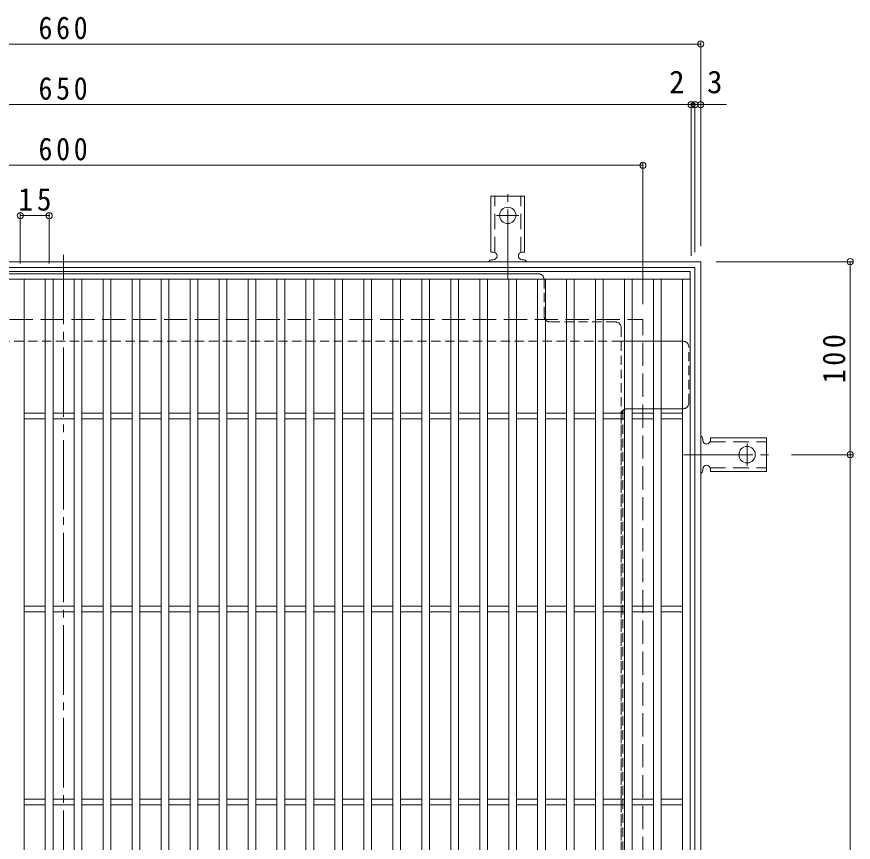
# Model space of a CAD drawing. Units: millimetres at full size, sheet at 1:4. Extents: x -953 to 1047, y -779 to 782.
# Drawn here: x -521.6 to -88.3, y 353.8 to 781.6 of the extents above; entities that cross this region are included whole.
import ezdxf
from ezdxf.enums import TextEntityAlignment as Align

# ---------------------------------------------------------------- set-up
doc = ezdxf.new("R2010")
doc.units = ezdxf.units.MM
doc.header["$LTSCALE"] = 4
doc.header["$PDMODE"] = 32
doc.header["$PDSIZE"] = 3.2
for name, pattern in [('CHAIN2', [12, 9, -1, 1, -1]), ('DASHED1', [1.8, 1.2, -0.6]), ('DASHED2', [3, 2, -1]), ('DASHED3', [4, 3, -1])]:
    doc.linetypes.add(name, pattern=pattern)
for name, color, linetype, lineweight in [('A-1_躯体', 3, 'Continuous', 9), ('A-2_仕上', 3, 'Continuous', 9), ('A-4_その他', 7, 'Continuous', 9), ('A-7_ハッチ', 2, 'Continuous', 9), ('A-A_ﾊｯﾁ-ﾜｸ', 3, 'Continuous', 9)]:
    doc.layers.add(name, color=color, linetype=linetype, lineweight=lineweight)
doc.styles.add('ＭＳ ゴシック', font='')
doc.styles.get('ＭＳ ゴシック').set_extended_font_data('MS Gothic')

msp = doc.modelspace()

# ---------------------------------------------------------------- linework, layer by layer
at = {"layer": 'A-1_躯体', "color": 2}
for p, q in [((-827.292, 654.615), (-167.292, 654.615)), ((-167.292, 654.615), (-167.292, -5.385)), ((-824.292, 651.615), (-170.292, 651.615)), ((-170.292, 651.615), (-170.292, -2.385))]:
    msp.add_line(p, q, dxfattribs=at)
at = {"layer": 'A-1_躯体', "color": 2, "linetype": 'DASHED3'}
for p in [(-797.292, 624.615), (-197.292, 24.615)]:
    msp.add_line(p, (-197.292, 624.615), dxfattribs=at)
at = {"layer": 'A-2_仕上'}
for p, q in [((-821.792, 645.615), (-172.791, 645.615)), ((-517.792, 3.615), (-517.792, 645.615)), ((-506.792, 3.615), (-506.792, 645.615)), ((-502.792, 3.615), (-502.792, 645.615)), ((-491.792, 3.615), (-491.792, 645.615)), ((-487.792, 3.615), (-487.792, 645.615)), ((-476.792, 3.615), (-476.792, 645.615)), ((-472.793, 3.615), (-472.793, 645.615)), ((-461.792, 3.615), (-461.792, 645.615)), ((-457.792, 3.615), (-457.792, 645.615)), ((-446.792, 3.615), (-446.792, 645.615)), ((-442.792, 3.615), (-442.792, 645.615)), ((-431.792, 3.615), (-431.792, 645.615)), ((-427.792, 3.615), (-427.792, 645.615)), ((-416.792, 3.615), (-416.792, 645.615)), ((-412.792, 3.615), (-412.792, 645.615)), ((-401.792, 3.615), (-401.792, 645.615)), ((-397.792, 3.615), (-397.792, 645.615)), ((-386.792, 3.615), (-386.792, 645.615)), ((-382.793, 3.615), (-382.793, 645.615)), ((-371.793, 3.615), (-371.793, 645.615)), ((-367.792, 3.615), (-367.792, 645.615)), ((-356.792, 3.615), (-356.792, 645.615)), ((-352.792, 3.615), (-352.792, 645.615)), ((-341.792, 7.115), (-341.792, 645.615)), ((-337.793, 11.115), (-337.793, 645.615)), ((-326.792, 22.115), (-326.792, 645.615)), ((-322.793, 26.115), (-322.793, 645.615)), ((-311.792, 37.115), (-311.792, 645.615)), ((-307.793, 41.114), (-307.793, 645.615)), ((-296.792, 52.115), (-296.792, 645.615)), ((-292.793, 56.114), (-292.793, 645.615)), ((-281.793, 67.115), (-281.793, 645.615)), ((-277.793, 71.114), (-277.793, 645.615)), ((-266.793, 82.115), (-266.793, 645.615)), ((-262.794, 645.615), (-262.794, 86.114)), ((-251.793, 645.615), (-251.793, 97.114)), ((-247.794, 645.615), (-247.794, 101.114)), ((-236.793, 645.615), (-236.793, 112.114)), ((-232.794, 645.615), (-232.794, 116.113)), ((-221.793, 645.615), (-221.793, 127.114)), ((-217.794, 645.615), (-217.794, 131.113)), ((-206.794, 142.114), (-206.794, 645.615)), ((-202.794, 146.113), (-202.794, 645.615)), ((-191.794, 157.114), (-191.794, 645.615)), ((-187.794, 161.113), (-187.794, 645.615)), ((-176.792, 172.116), (-176.792, 645.615)), ((-517.792, 576.115), (-506.792, 576.115)), ((-517.792, 573.115), (-506.792, 573.115)), ((-502.792, 576.115), (-491.792, 576.115)), ((-502.792, 573.115), (-491.792, 573.115)), ((-487.792, 576.115), (-476.792, 576.115)), ((-487.792, 573.115), (-476.792, 573.115)), ((-472.792, 576.115), (-461.792, 576.115)), ((-472.792, 573.115), (-461.792, 573.115)), ((-457.792, 576.115), (-446.792, 576.115)), ((-457.792, 573.115), (-446.792, 573.115)), ((-442.792, 576.115), (-431.792, 576.115)), ((-442.792, 573.115), (-431.792, 573.115)), ((-427.792, 576.115), (-416.792, 576.115)), ((-427.792, 573.115), (-416.792, 573.115)), ((-412.792, 576.115), (-401.792, 576.115)), ((-412.792, 573.115), (-401.792, 573.115)), ((-397.792, 576.115), (-386.792, 576.115)), ((-397.792, 573.115), (-386.792, 573.115)), ((-382.793, 576.115), (-371.793, 576.115)), ((-382.793, 573.115), (-371.793, 573.115)), ((-367.792, 576.115), (-356.792, 576.115)), ((-367.792, 573.115), (-356.792, 573.115)), ((-352.792, 576.115), (-341.792, 576.115)), ((-352.792, 573.115), (-341.792, 573.115)), ((-337.793, 576.115), (-326.792, 576.115)), ((-337.793, 573.115), (-326.792, 573.115)), ((-322.793, 576.115), (-311.792, 576.115)), ((-322.793, 573.115), (-311.792, 573.115)), ((-307.793, 576.115), (-296.792, 576.115)), ((-307.793, 573.115), (-296.792, 573.115)), ((-292.793, 576.115), (-281.793, 576.115)), ((-292.793, 573.115), (-281.793, 573.115)), ((-277.793, 576.115), (-266.793, 576.115)), ((-277.793, 573.115), (-266.793, 573.115)), ((-262.794, 576.115), (-251.793, 576.115)), ((-262.794, 573.115), (-251.793, 573.115)), ((-247.794, 576.115), (-236.793, 576.115)), ((-247.794, 573.115), (-236.793, 573.115)), ((-232.794, 576.115), (-221.793, 576.115)), ((-232.794, 573.115), (-221.793, 573.115)), ((-217.794, 576.115), (-206.794, 576.115)), ((-217.794, 573.115), (-206.794, 573.115)), ((-202.794, 576.115), (-191.794, 576.115)), ((-202.794, 573.115), (-191.794, 573.115)), ((-187.794, 576.115), (-176.794, 576.115)), ((-187.794, 573.115), (-176.794, 573.115)), ((-517.792, 476.115), (-506.792, 476.115)), ((-517.792, 473.115), (-506.792, 473.115)), ((-502.792, 476.115), (-491.792, 476.115)), ((-502.792, 473.115), (-491.792, 473.115)), ((-487.792, 476.115), (-476.792, 476.115)), ((-487.792, 473.115), (-476.792, 473.115)), ((-472.792, 476.115), (-461.792, 476.115)), ((-472.792, 473.115), (-461.792, 473.115)), ((-457.792, 476.115), (-446.792, 476.115)), ((-457.792, 473.115), (-446.792, 473.115)), ((-442.792, 476.115), (-431.792, 476.115)), ((-442.792, 473.115), (-431.792, 473.115)), ((-427.792, 476.115), (-416.792, 476.115)), ((-427.792, 473.115), (-416.792, 473.115)), ((-412.792, 476.115), (-401.792, 476.115)), ((-412.792, 473.115), (-401.792, 473.115)), ((-397.792, 476.115), (-386.792, 476.115)), ((-397.792, 473.115), (-386.792, 473.115)), ((-382.793, 476.115), (-371.793, 476.115)), ((-382.793, 473.115), (-371.793, 473.115)), ((-367.792, 476.115), (-356.792, 476.115)), ((-367.792, 473.115), (-356.792, 473.115)), ((-352.792, 476.115), (-341.792, 476.115)), ((-352.792, 473.115), (-341.792, 473.115)), ((-337.793, 476.115), (-326.792, 476.115)), ((-337.793, 473.115), (-326.792, 473.115)), ((-322.793, 476.115), (-311.792, 476.115)), ((-322.793, 473.115), (-311.792, 473.115)), ((-307.793, 476.115), (-296.792, 476.115)), ((-307.793, 473.115), (-296.792, 473.115)), ((-292.793, 476.115), (-281.793, 476.115)), ((-292.793, 473.115), (-281.793, 473.115)), ((-277.793, 476.115), (-266.793, 476.115)), ((-277.793, 473.115), (-266.793, 473.115)), ((-262.794, 476.115), (-251.793, 476.115)), ((-262.794, 473.115), (-251.793, 473.115)), ((-247.794, 476.115), (-236.793, 476.115)), ((-247.794, 473.115), (-236.793, 473.115)), ((-232.794, 476.115), (-221.793, 476.115)), ((-232.794, 473.115), (-221.793, 473.115)), ((-217.794, 476.115), (-206.794, 476.115)), ((-217.794, 473.115), (-206.794, 473.115)), ((-202.794, 476.115), (-191.794, 476.115)), ((-202.794, 473.115), (-191.794, 473.115)), ((-187.794, 476.115), (-176.794, 476.115)), ((-187.794, 473.115), (-176.794, 473.115)), ((-517.792, 376.115), (-506.792, 376.115)), ((-517.792, 373.115), (-506.792, 373.115)), ((-502.792, 376.115), (-491.792, 376.115)), ((-502.792, 373.115), (-491.792, 373.115)), ((-487.792, 376.115), (-476.792, 376.115)), ((-487.792, 373.115), (-476.792, 373.115)), ((-472.792, 376.115), (-461.792, 376.115)), ((-472.792, 373.115), (-461.792, 373.115)), ((-457.792, 376.115), (-446.792, 376.115)), ((-457.792, 373.115), (-446.792, 373.115)), ((-442.792, 376.115), (-431.792, 376.115)), ((-442.792, 373.115), (-431.792, 373.115)), ((-427.792, 376.115), (-416.792, 376.115)), ((-427.792, 373.115), (-416.792, 373.115)), ((-412.792, 376.115), (-401.792, 376.115)), ((-412.792, 373.115), (-401.792, 373.115)), ((-397.792, 376.115), (-386.792, 376.115)), ((-397.792, 373.115), (-386.792, 373.115)), ((-382.793, 376.115), (-371.793, 376.115)), ((-382.793, 373.115), (-371.793, 373.115)), ((-367.792, 376.115), (-356.792, 376.115)), ((-367.792, 373.115), (-356.792, 373.115)), ((-352.792, 376.115), (-341.792, 376.115)), ((-352.792, 373.115), (-341.792, 373.115)), ((-337.793, 376.115), (-326.792, 376.115)), ((-337.793, 373.115), (-326.792, 373.115)), ((-322.793, 376.115), (-311.792, 376.115)), ((-322.793, 373.115), (-311.792, 373.115)), ((-307.793, 376.115), (-296.792, 376.115)), ((-307.793, 373.115), (-296.792, 373.115)), ((-292.793, 376.115), (-281.793, 376.115)), ((-292.793, 373.115), (-281.793, 373.115)), ((-277.793, 376.115), (-266.793, 376.115)), ((-277.793, 373.115), (-266.793, 373.115)), ((-262.794, 376.115), (-251.793, 376.115)), ((-262.794, 373.115), (-251.793, 373.115)), ((-247.794, 376.115), (-236.793, 376.115)), ((-247.794, 373.115), (-236.793, 373.115)), ((-232.794, 376.115), (-221.793, 376.115)), ((-232.794, 373.115), (-221.793, 373.115)), ((-217.794, 376.115), (-206.794, 376.115)), ((-217.794, 373.115), (-206.794, 373.115)), ((-202.794, 376.115), (-191.794, 376.115)), ((-202.794, 373.115), (-191.794, 373.115)), ((-187.794, 376.115), (-176.794, 376.115)), ((-187.794, 373.115), (-176.794, 373.115))]:
    msp.add_line(p, q, dxfattribs=at)
msp.add_lwpolyline([(-821.792, 649.615), (-172.791, 649.615), (-172.791, -0.385), (-821.792, -0.385)], dxfattribs=at)
at = {"layer": 'A-4_その他'}
for p, q in [((-827.292, 767.393), (-167.292, 767.393)), ((-167.292, 768.593), (-167.292, 662.615)), ((-172.291, 737.204), (-172.291, 657.615)), ((-170.292, 737.204), (-170.292, 659.615)), ((-822.292, 736.004), (-172.291, 736.004)), ((-172.291, 736.004), (-170.292, 736.004)), ((-170.292, 736.004), (-153.969, 736.004)), ((-797.292, 704.615), (-197.292, 704.615)), ((-197.292, 705.815), (-197.292, 632.615)), ((-519.792, 679.721), (-519.792, 653.615)), ((-519.792, 678.521), (-504.792, 678.521)), ((-504.792, 679.721), (-504.792, 653.615)), ((-88.714, 654.615), (-159.292, 654.615)), ((-89.914, 554.615), (-89.914, 654.615)), ((-88.714, 554.615), (-120.292, 554.615)), ((-89.914, 94.616), (-89.914, 554.615))]:
    msp.add_line(p, q, dxfattribs=at)
for p in [(-167.292, 767.393), (-172.291, 736.004), (-170.292, 736.004), (-167.292, 736.004), (-197.292, 704.615), (-519.792, 678.521), (-504.792, 678.521), (-89.914, 654.615), (-89.914, 554.615)]:
    msp.add_point(p, dxfattribs=at)
at = {"layer": 'A-7_ハッチ', "linetype": 'CHAIN2'}
msp.add_line((-497.292, 658.212), (-497.292, -8.981), dxfattribs=at)
at = {"layer": 'A-7_ハッチ', "linetype": 'DASHED1'}
for p, q in [((-251.493, 648.419), (-743.091, 648.419)), ((-248.493, 626.419), (-248.493, 645.419)), ((-211.492, 623.419), (-245.493, 623.419)), ((-208.492, 140.416), (-208.492, 620.419)), ((-818.095, 613.419), (-176.488, 613.419)), ((-173.488, 581.418), (-173.488, 610.419)), ((-207.692, 577.462), (-207.692, 343.076)), ((-205.492, 578.418), (-176.488, 578.418))]:
    msp.add_line(p, q, dxfattribs=at)
for centre, start, end in [((-251.493, 645.419), 0, 90), ((-245.493, 626.419), 180, 270), ((-211.492, 620.419), 0, 90), ((-176.488, 610.419), 0, 90), ((-176.488, 581.418), 270, 0), ((-205.492, 575.418), 90, 180)]:
    msp.add_arc(centre, 3, start, end, dxfattribs=at)
at = {"layer": 'A-A_ﾊｯﾁ-ﾜｸ', "color": 7, "linetype": 'CHAIN2'}
for p, q in [((-267.292, 645.615), (-267.292, 693.615)), ((-261.516, 678.615), (-273.068, 678.615)), ((-143.292, 560.391), (-143.292, 548.839)), ((-176.292, 554.615), (-128.292, 554.615))]:
    msp.add_line(p, q, dxfattribs=at)
at = {"layer": 'A-A_ﾊｯﾁ-ﾜｸ'}
for p, q in [((-276.042, 659.615), (-276.042, 688.615)), ((-276.042, 688.615), (-258.541, 688.615)), ((-258.541, 659.615), (-258.541, 688.615)), ((-276.042, 659.615), (-274.792, 659.615)), ((-258.541, 659.615), (-259.791, 659.615)), ((-274.787, 655.615), (-275.3, 655.615)), ((-259.292, 655.615), (-259.792, 655.615)), ((-162.292, 563.365), (-162.292, 562.116)), ((-162.292, 563.365), (-133.292, 563.365)), ((-133.292, 545.865), (-133.292, 563.365)), ((-166.292, 562.615), (-166.292, 562.115)), ((-166.292, 547.12), (-166.292, 546.607)), ((-162.292, 545.865), (-162.292, 547.115)), ((-162.292, 545.865), (-133.292, 545.865))]:
    msp.add_line(p, q, dxfattribs=at)
at = {"layer": 'A-A_ﾊｯﾁ-ﾜｸ', "linetype": 'DASHED2'}
for p, q in [((-274.042, 659.469), (-274.042, 688.615)), ((-260.541, 659.469), (-260.541, 688.615)), ((-162.438, 561.365), (-133.292, 561.365)), ((-162.438, 547.865), (-133.292, 547.865))]:
    msp.add_line(p, q, dxfattribs=at)
at = {"layer": 'A-A_ﾊｯﾁ-ﾜｸ', "color": 2, "linetype": 'DASHED1'}
for p, q in [((-743.091, 648.419), (-251.493, 648.419)), ((-248.493, 626.419), (-248.493, 645.419)), ((-211.492, 623.419), (-245.493, 623.419)), ((-208.492, 620.419), (-208.492, 613.419)), ((-176.488, 613.419), (-208.492, 613.419)), ((-173.488, 581.418), (-173.488, 610.419)), ((-176.488, 578.418), (-205.496, 578.418)), ((-208.492, 575.582), (-208.492, 345.116))]:
    msp.add_line(p, q, dxfattribs=at)
at = {"layer": 'A-A_ﾊｯﾁ-ﾜｸ'}
for centre in [(-267.292, 678.615), (-143.292, 554.615)]:
    msp.add_circle(centre, 4.25, dxfattribs=at)
for centre, start, end in [((-274.792, 657.615), 270.13329, 90), ((-259.791, 657.615), 90, 270), ((-275.292, 653.615), 90.24162, 150.00072), ((-259.292, 653.615), 29.99951, 89.72403), ((-168.292, 562.615), 0.27597, 60.00049), ((-164.292, 562.116), 180, 0), ((-168.292, 546.615), 299.99928, 359.75838), ((-164.292, 547.115), 0, 179.86671)]:
    msp.add_arc(centre, 2, start, end, dxfattribs=at)
at = {"layer": 'A-A_ﾊｯﾁ-ﾜｸ', "color": 2, "linetype": 'DASHED1'}
for centre, start, end in [((-251.493, 645.419), 0, 90), ((-245.493, 626.419), 180, 270), ((-211.492, 620.419), 0, 90), ((-176.488, 610.419), 0, 90), ((-176.488, 581.418), 270, 0), ((-205.496, 575.418), 90, 176.85666)]:
    msp.add_arc(centre, 3, start, end, dxfattribs=at)

# ---------------------------------------------------------------- texts
at = {"layer": 'A-4_その他', "color": 2, "style": 'ＭＳ ゴシック'}
for s, p in [('2', (-183.693, 738.404)), ('3', (-164.04, 738.404))]:
    msp.add_text(s, height=11.73, dxfattribs=at).set_placement(p, align=Align.BOTTOM_LEFT)
at = {"layer": 'A-4_その他', "color": 2, "char_height": 11.73, "attachment_point": 7, "style": 'ＭＳ ゴシック'}
for s, insert in [('\\T1.27;\\W0.9;660', (-510.292, 769.793)), ('\\T1.27;\\W0.9;650', (-510.292, 738.404)), ('\\T1.27;\\W0.9;600', (-510.292, 707.015)), ('\\T1.27;\\W0.95;15', (-520.792, 680.921))]:
    msp.add_mtext(s, dxfattribs=dict(at, insert=insert))
at = {"layer": 'A-4_その他', "color": 2, "insert": (-92.314, 591.615), "char_height": 11.73, "attachment_point": 7, "rotation": 90, "style": 'ＭＳ ゴシック'}
msp.add_mtext('\\T1.27;\\W0.9;100', dxfattribs=at)

doc.saveas('drawing.dxf')
